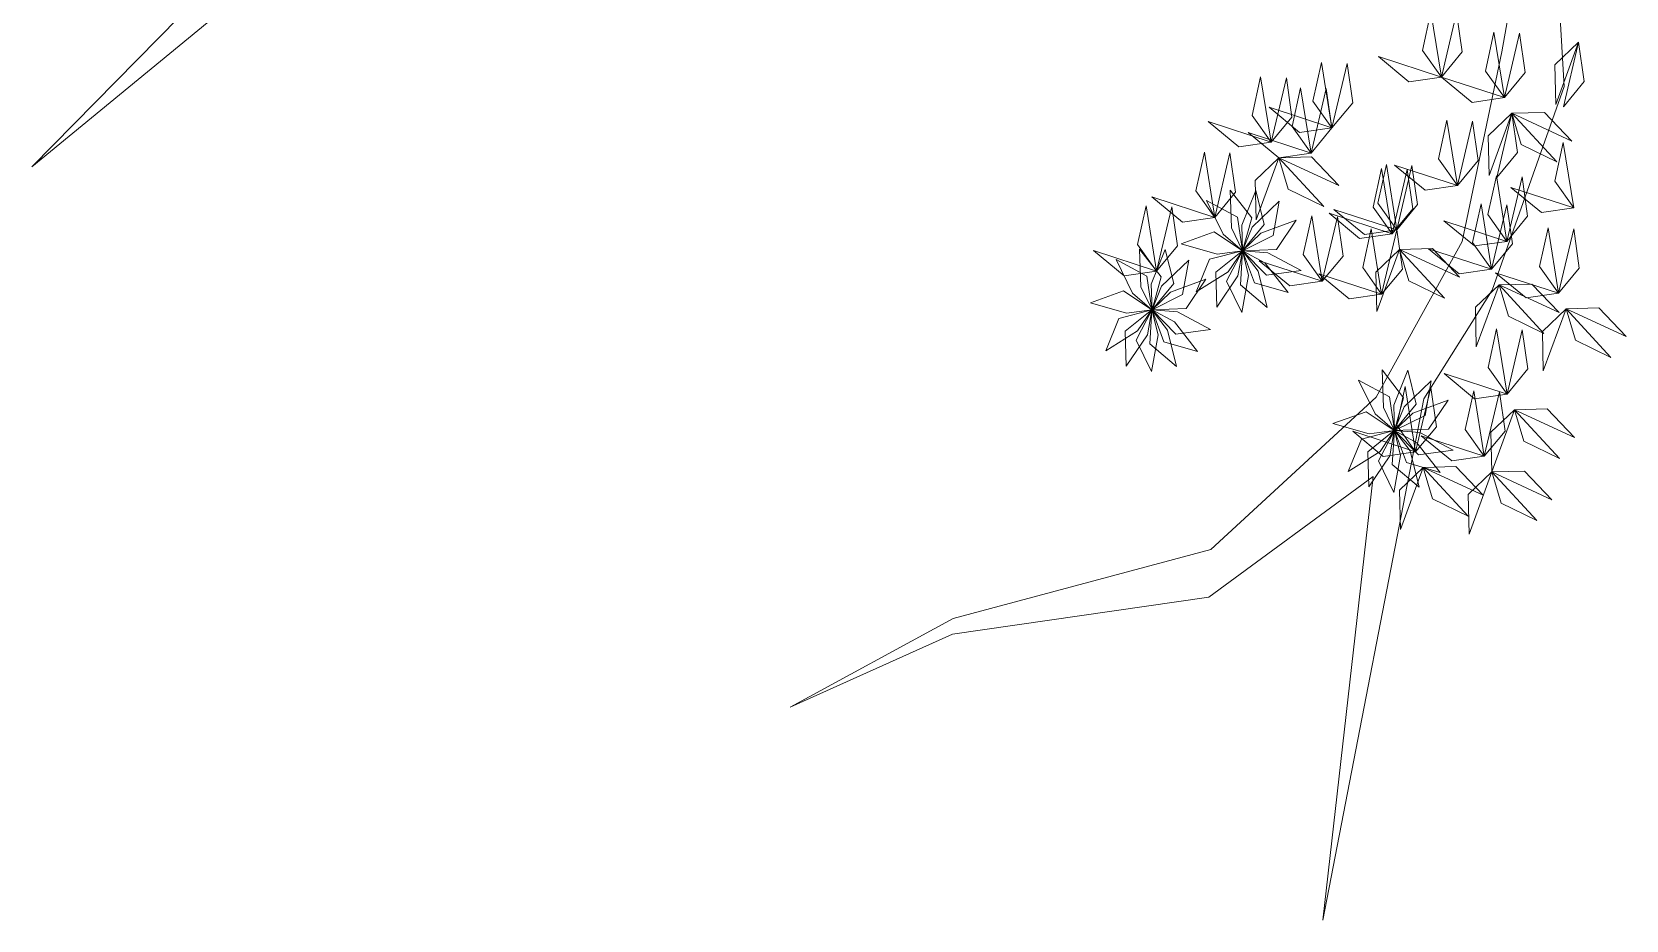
# Model space of a CAD drawing. Header units: millimetres. Extents: x 930 to 6336, y 2219 to 4338.
# Drawn here: x 4237.4 to 4381.8, y 3889 to 3969.5 of the extents above; entities that cross this region are included whole.
import ezdxf

# ---------------------------------------------------------------- set-up
doc = ezdxf.new("R2010")
doc.units = ezdxf.units.MM
doc.layers.add('piante', color=102, linetype='Continuous', lineweight=18)

msp = doc.modelspace()

# ---------------------------------------------------------------- linework, layer by layer
at = {"layer": 'piante', "linetype": 'Continuous', "lineweight": 0}
for points in [[(4376.18, 3999.25), (4370.56, 3967.73), (4366.98, 3950.56), (4359.18, 3936.45), (4344.19, 3922.64), (4320.84, 3916.38), (4306.08, 3908.33), (4320.78, 3914.94), (4344.01, 3918.32), (4358.89, 3929.25), (4354.35, 3889.03), (4363.5, 3936.28), (4369.68, 3946.12), (4376.21, 3964.61), (4375.36, 3979.08)], [(4266, 3986.45), (4237.39, 3957.31), (4265.76, 3980.68)]]:
    msp.add_lwpolyline(points, dxfattribs=at)
at = {"layer": 'piante', "lineweight": 0}
for points in [[(4365.09, 3965.45), (4363.37, 3967.86), (4364.14, 3971.37), (4365.09, 3965.45)], [(4365.09, 3965.45), (4366.98, 3967.73), (4366.46, 3971.28), (4365.09, 3965.45)], [(4370.79, 3963.59), (4369.07, 3966), (4369.84, 3969.51), (4370.79, 3963.59)], [(4370.79, 3963.59), (4372.68, 3965.87), (4372.17, 3969.42), (4370.79, 3963.59)], [(4377.51, 3968.6), (4375.36, 3966.56), (4375.45, 3962.97), (4377.51, 3968.6)], [(4376.14, 3962.76), (4378.02, 3965.05), (4377.51, 3968.6), (4376.14, 3962.76)], [(4355.17, 3960.84), (4353.45, 3963.26), (4354.22, 3966.77), (4355.17, 3960.84)], [(4355.17, 3960.84), (4357.06, 3963.13), (4356.54, 3966.68), (4355.17, 3960.84)], [(4365.09, 3965.45), (4362.15, 3965.02), (4359.39, 3967.31), (4365.09, 3965.45)], [(4349.66, 3959.55), (4347.95, 3961.96), (4348.71, 3965.47), (4349.66, 3959.55)], [(4349.66, 3959.55), (4351.55, 3961.83), (4351.04, 3965.38), (4349.66, 3959.55)], [(4370.79, 3963.59), (4367.86, 3963.16), (4365.09, 3965.45), (4370.79, 3963.59)], [(4353.28, 3958.56), (4351.56, 3960.98), (4352.33, 3964.48), (4353.28, 3958.56)], [(4353.28, 3958.56), (4355.17, 3960.84), (4354.66, 3964.4), (4353.28, 3958.56)], [(4355.17, 3960.84), (4352.23, 3960.42), (4349.47, 3962.71), (4355.17, 3960.84)], [(4371.48, 3962.17), (4369.33, 3960.13), (4369.41, 3956.54), (4371.48, 3962.17)], [(4370.1, 3956.34), (4371.99, 3958.62), (4371.48, 3962.17), (4370.1, 3956.34)], [(4371.48, 3962.17), (4374.44, 3962.25), (4376.91, 3959.65), (4371.48, 3962.17)], [(4371.48, 3962.17), (4372.31, 3959.33), (4375.55, 3957.77), (4371.48, 3962.17)], [(4349.66, 3959.55), (4346.73, 3959.12), (4343.96, 3961.41), (4349.66, 3959.55)], [(4353.28, 3958.56), (4350.35, 3958.14), (4347.58, 3960.42), (4353.28, 3958.56)], [(4366.53, 3955.62), (4364.82, 3958.03), (4365.59, 3961.54), (4366.53, 3955.62)], [(4366.53, 3955.62), (4368.42, 3957.9), (4367.91, 3961.45), (4366.53, 3955.62)], [(4377.08, 3953.59), (4375.36, 3956.01), (4376.13, 3959.51), (4377.08, 3953.59)], [(4344.56, 3952.73), (4342.84, 3955.15), (4343.61, 3958.65), (4344.56, 3952.73)], [(4344.56, 3952.73), (4346.44, 3955.02), (4345.93, 3958.57), (4344.56, 3952.73)], [(4350.35, 3958.14), (4348.2, 3956.09), (4348.29, 3952.5), (4350.35, 3958.14)], [(4350.35, 3958.14), (4353.31, 3958.21), (4355.79, 3955.61), (4350.35, 3958.14)], [(4350.35, 3958.14), (4351.19, 3955.29), (4354.42, 3953.73), (4350.35, 3958.14)], [(4361.05, 3951.6), (4359.33, 3954.02), (4360.1, 3957.52), (4361.05, 3951.6)], [(4360.62, 3951.23), (4358.9, 3953.65), (4359.67, 3957.16), (4360.62, 3951.23)], [(4360.62, 3951.23), (4362.51, 3953.52), (4361.99, 3957.07), (4360.62, 3951.23)], [(4366.53, 3955.62), (4363.6, 3955.19), (4360.83, 3957.48), (4366.53, 3955.62)], [(4361.05, 3951.6), (4362.93, 3953.89), (4362.42, 3957.44), (4361.05, 3951.6)], [(4371.02, 3950.56), (4369.3, 3952.98), (4370.07, 3956.49), (4371.02, 3950.56)], [(4371.02, 3950.56), (4372.9, 3952.85), (4372.39, 3956.4), (4371.02, 3950.56)], [(4345.95, 3955.19), (4346.07, 3951.79), (4347.07, 3949.71), (4347.9, 3952.68), (4345.95, 3955.19)], [(4348.28, 3955.18), (4347, 3952.02), (4347.07, 3949.71), (4349.04, 3952.09), (4348.28, 3955.18)], [(4377.08, 3953.59), (4374.14, 3953.17), (4371.38, 3955.45), (4377.08, 3953.59)], [(4339.28, 3947.87), (4337.56, 3950.28), (4338.33, 3953.79), (4339.28, 3947.87)], [(4344.56, 3952.73), (4341.62, 3952.31), (4338.86, 3954.59), (4344.56, 3952.73)], [(4339.28, 3947.87), (4341.17, 3950.15), (4340.66, 3953.7), (4339.28, 3947.87)], [(4343.81, 3954.26), (4345.31, 3951.2), (4347.07, 3949.71), (4346.62, 3952.76), (4343.81, 3954.26)], [(4350.4, 3954.21), (4347.95, 3951.84), (4347.08, 3949.71), (4349.84, 3951.08), (4350.4, 3954.21)], [(4361.05, 3951.6), (4358.11, 3951.18), (4355.35, 3953.46), (4361.05, 3951.6)], [(4369.63, 3948.03), (4367.91, 3950.45), (4368.68, 3953.96), (4369.63, 3948.03)], [(4369.63, 3948.03), (4371.52, 3950.32), (4371, 3953.87), (4369.63, 3948.03)], [(4351.94, 3952.47), (4348.74, 3951.3), (4347.08, 3949.7), (4350.16, 3949.83), (4351.94, 3952.47)], [(4354.29, 3946.94), (4352.57, 3949.36), (4353.34, 3952.86), (4354.29, 3946.94)], [(4354.29, 3946.94), (4356.18, 3949.23), (4355.67, 3952.78), (4354.29, 3946.94)], [(4360.62, 3951.23), (4357.68, 3950.81), (4354.92, 3953.1), (4360.62, 3951.23)], [(4371.02, 3950.56), (4368.08, 3950.14), (4365.31, 3952.42), (4371.02, 3950.56)], [(4375.7, 3945.86), (4373.98, 3948.27), (4374.75, 3951.78), (4375.7, 3945.86)], [(4341.5, 3950.33), (4344.78, 3949.4), (4347.06, 3949.71), (4344.49, 3951.42), (4341.5, 3950.33)], [(4359.67, 3945.76), (4357.96, 3948.18), (4358.72, 3951.68), (4359.67, 3945.76)], [(4359.67, 3945.76), (4361.56, 3948.05), (4361.05, 3951.6), (4359.67, 3945.76)], [(4375.7, 3945.86), (4377.58, 3948.14), (4377.07, 3951.7), (4375.7, 3945.86)], [(4339.28, 3947.87), (4336.35, 3947.44), (4333.58, 3949.73), (4339.28, 3947.87)], [(4335.61, 3948.91), (4337.1, 3945.85), (4338.86, 3944.36), (4338.41, 3947.41), (4335.61, 3948.91)], [(4337.74, 3949.84), (4337.86, 3946.44), (4338.87, 3944.36), (4339.7, 3947.33), (4337.74, 3949.84)], [(4340.07, 3949.83), (4338.8, 3946.67), (4338.87, 3944.36), (4340.84, 3946.74), (4340.07, 3949.83)], [(4342.19, 3948.86), (4339.74, 3946.49), (4338.87, 3944.36), (4341.63, 3945.73), (4342.19, 3948.86)], [(4342.87, 3945.99), (4345.76, 3947.79), (4347.06, 3949.7), (4344.07, 3948.93), (4342.87, 3945.99)], [(4344.75, 3944.6), (4346.65, 3947.43), (4347.06, 3949.7), (4344.64, 3947.78), (4344.75, 3944.6)], [(4347.02, 3944.1), (4347.61, 3947.46), (4347.06, 3949.7), (4345.63, 3946.96), (4347.02, 3944.1)], [(4349.31, 3944.56), (4348.48, 3947.87), (4347.07, 3949.69), (4346.87, 3946.62), (4349.31, 3944.56)], [(4352.38, 3947.93), (4349.37, 3949.53), (4347.07, 3949.7), (4349.23, 3947.49), (4352.38, 3947.93)], [(4351.2, 3945.92), (4349.1, 3948.6), (4347.07, 3949.69), (4348.15, 3946.8), (4351.2, 3945.92)], [(4361.3, 3949.82), (4359.16, 3947.78), (4359.24, 3944.19), (4361.3, 3949.82)], [(4361.3, 3949.82), (4364.27, 3949.9), (4366.74, 3947.3), (4361.3, 3949.82)], [(4361.3, 3949.82), (4362.14, 3946.98), (4365.37, 3945.42), (4361.3, 3949.82)], [(4369.63, 3948.03), (4366.69, 3947.61), (4363.93, 3949.89), (4369.63, 3948.03)], [(4354.29, 3946.94), (4351.36, 3946.52), (4348.59, 3948.8), (4354.29, 3946.94)], [(4359.67, 3945.76), (4356.74, 3945.34), (4353.97, 3947.62), (4359.67, 3945.76)], [(4375.7, 3945.86), (4372.76, 3945.43), (4369.99, 3947.72), (4375.7, 3945.86)], [(4333.29, 3944.98), (4336.57, 3944.04), (4338.86, 3944.36), (4336.29, 3946.06), (4333.29, 3944.98)], [(4343.74, 3947.12), (4340.54, 3945.95), (4338.87, 3944.35), (4341.95, 3944.48), (4343.74, 3947.12)], [(4370.31, 3946.62), (4368.17, 3944.58), (4368.25, 3940.99), (4370.31, 3946.62)], [(4370.31, 3946.62), (4373.28, 3946.69), (4375.75, 3944.1), (4370.31, 3946.62)], [(4370.31, 3946.62), (4371.15, 3943.78), (4374.38, 3942.22), (4370.31, 3946.62)], [(4376.38, 3944.45), (4379.34, 3944.52), (4381.82, 3941.92), (4376.38, 3944.45)], [(4334.67, 3940.64), (4337.56, 3942.44), (4338.85, 3944.35), (4335.87, 3943.58), (4334.67, 3940.64)], [(4336.54, 3939.25), (4338.45, 3942.08), (4338.86, 3944.35), (4336.44, 3942.43), (4336.54, 3939.25)], [(4338.82, 3938.75), (4339.41, 3942.1), (4338.86, 3944.34), (4337.43, 3941.61), (4338.82, 3938.75)], [(4341.1, 3939.21), (4340.28, 3942.52), (4338.86, 3944.34), (4338.67, 3941.27), (4341.1, 3939.21)], [(4344.18, 3942.58), (4341.17, 3944.18), (4338.87, 3944.35), (4341.03, 3942.14), (4344.18, 3942.58)], [(4343, 3940.57), (4340.9, 3943.25), (4338.87, 3944.34), (4339.94, 3941.45), (4343, 3940.57)], [(4376.38, 3944.45), (4374.23, 3942.4), (4374.32, 3938.81), (4376.38, 3944.45)], [(4376.38, 3944.45), (4377.22, 3941.6), (4380.45, 3940.04), (4376.38, 3944.45)], [(4371.03, 3936.71), (4369.31, 3939.13), (4370.08, 3942.63), (4371.03, 3936.71)], [(4371.03, 3936.71), (4372.91, 3939), (4372.4, 3942.55), (4371.03, 3936.71)], [(4359.71, 3938.9), (4359.83, 3935.49), (4360.83, 3933.42), (4361.66, 3936.39), (4359.71, 3938.9)], [(4362.04, 3938.88), (4360.77, 3935.72), (4360.84, 3933.41), (4362.8, 3935.79), (4362.04, 3938.88)], [(4357.57, 3937.97), (4359.07, 3934.91), (4360.83, 3933.42), (4360.38, 3936.47), (4357.57, 3937.97)], [(4364.16, 3937.91), (4361.71, 3935.55), (4360.84, 3933.41), (4363.6, 3934.78), (4364.16, 3937.91)], [(4362.75, 3931.48), (4361.04, 3933.89), (4361.8, 3937.4), (4362.75, 3931.48)], [(4362.75, 3931.48), (4364.64, 3933.76), (4364.13, 3937.31), (4362.75, 3931.48)], [(4371.03, 3936.71), (4368.09, 3936.29), (4365.33, 3938.57), (4371.03, 3936.71)], [(4365.71, 3936.17), (4362.51, 3935), (4360.84, 3933.41), (4363.92, 3933.54), (4365.71, 3936.17)], [(4368.97, 3931.08), (4367.25, 3933.49), (4368.02, 3937), (4368.97, 3931.08)], [(4368.97, 3931.08), (4370.85, 3933.36), (4370.34, 3936.92), (4368.97, 3931.08)], [(4355.26, 3934.04), (4358.54, 3933.1), (4360.82, 3933.41), (4358.26, 3935.12), (4355.26, 3934.04)], [(4371.71, 3935.3), (4369.57, 3933.25), (4369.65, 3929.67), (4371.71, 3935.3)], [(4371.71, 3935.3), (4374.68, 3935.37), (4377.15, 3932.77), (4371.71, 3935.3)], [(4371.71, 3935.3), (4372.55, 3932.46), (4375.78, 3930.89), (4371.71, 3935.3)], [(4356.64, 3929.69), (4359.53, 3931.5), (4360.82, 3933.41), (4357.84, 3932.64), (4356.64, 3929.69)], [(4362.75, 3931.48), (4359.82, 3931.05), (4357.05, 3933.34), (4362.75, 3931.48)], [(4358.51, 3928.31), (4360.42, 3931.13), (4360.82, 3933.4), (4358.41, 3931.49), (4358.51, 3928.31)], [(4360.79, 3927.8), (4361.38, 3931.16), (4360.83, 3933.4), (4359.4, 3930.67), (4360.79, 3927.8)], [(4363.07, 3928.27), (4362.25, 3931.58), (4360.83, 3933.4), (4360.64, 3930.32), (4363.07, 3928.27)], [(4364.97, 3929.62), (4362.87, 3932.31), (4360.84, 3933.4), (4361.91, 3930.51), (4364.97, 3929.62)], [(4366.15, 3931.63), (4363.14, 3933.23), (4360.84, 3933.4), (4363, 3931.2), (4366.15, 3931.63)], [(4368.97, 3931.08), (4366.03, 3930.65), (4363.26, 3932.94), (4368.97, 3931.08)], [(4363.44, 3930.07), (4366.4, 3930.14), (4368.88, 3927.54), (4363.44, 3930.07)], [(4363.44, 3930.07), (4361.29, 3928.02), (4361.38, 3924.43), (4363.44, 3930.07)], [(4363.44, 3930.07), (4364.28, 3927.22), (4367.51, 3925.66), (4363.44, 3930.07)], [(4369.65, 3929.67), (4367.51, 3927.62), (4367.59, 3924.03), (4369.65, 3929.67)], [(4369.65, 3929.67), (4372.61, 3929.74), (4375.09, 3927.14), (4369.65, 3929.67)], [(4369.65, 3929.67), (4370.49, 3926.82), (4373.72, 3925.26), (4369.65, 3929.67)]]:
    msp.add_lwpolyline(points, dxfattribs=at)

doc.saveas('drawing.dxf')
